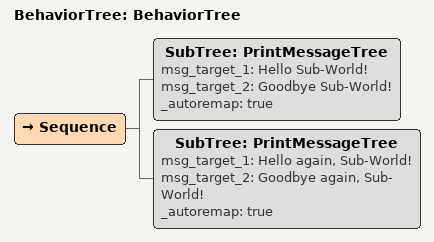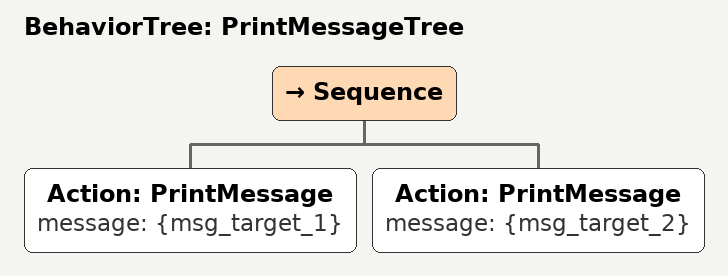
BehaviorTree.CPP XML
<?xml version="1.0" encoding="UTF-8"?>
<root BTCPP_format="4"
      main_tree_to_execute="BehaviorTree">
  <BehaviorTree ID="BehaviorTree">
    <Sequence>
      <SubTree ID="PrintMessageTree"
               msg_target_1="Hello Sub-World!"
               msg_target_2="Goodbye Sub-World!"
               _autoremap="true"/>
      <SubTree ID="PrintMessageTree"
               msg_target_1="Hello again, Sub-World!"
               msg_target_2="Goodbye again, Sub-World!"
               _autoremap="true"/>
    </Sequence>
  </BehaviorTree>

  <BehaviorTree ID="PrintMessageTree">
    <Sequence>
      <Action ID="PrintMessage"
              message="{msg_target_1}"/>
      <Action ID="PrintMessage"
              message="{msg_target_2}"/>
    </Sequence>
  </BehaviorTree>

</root>
